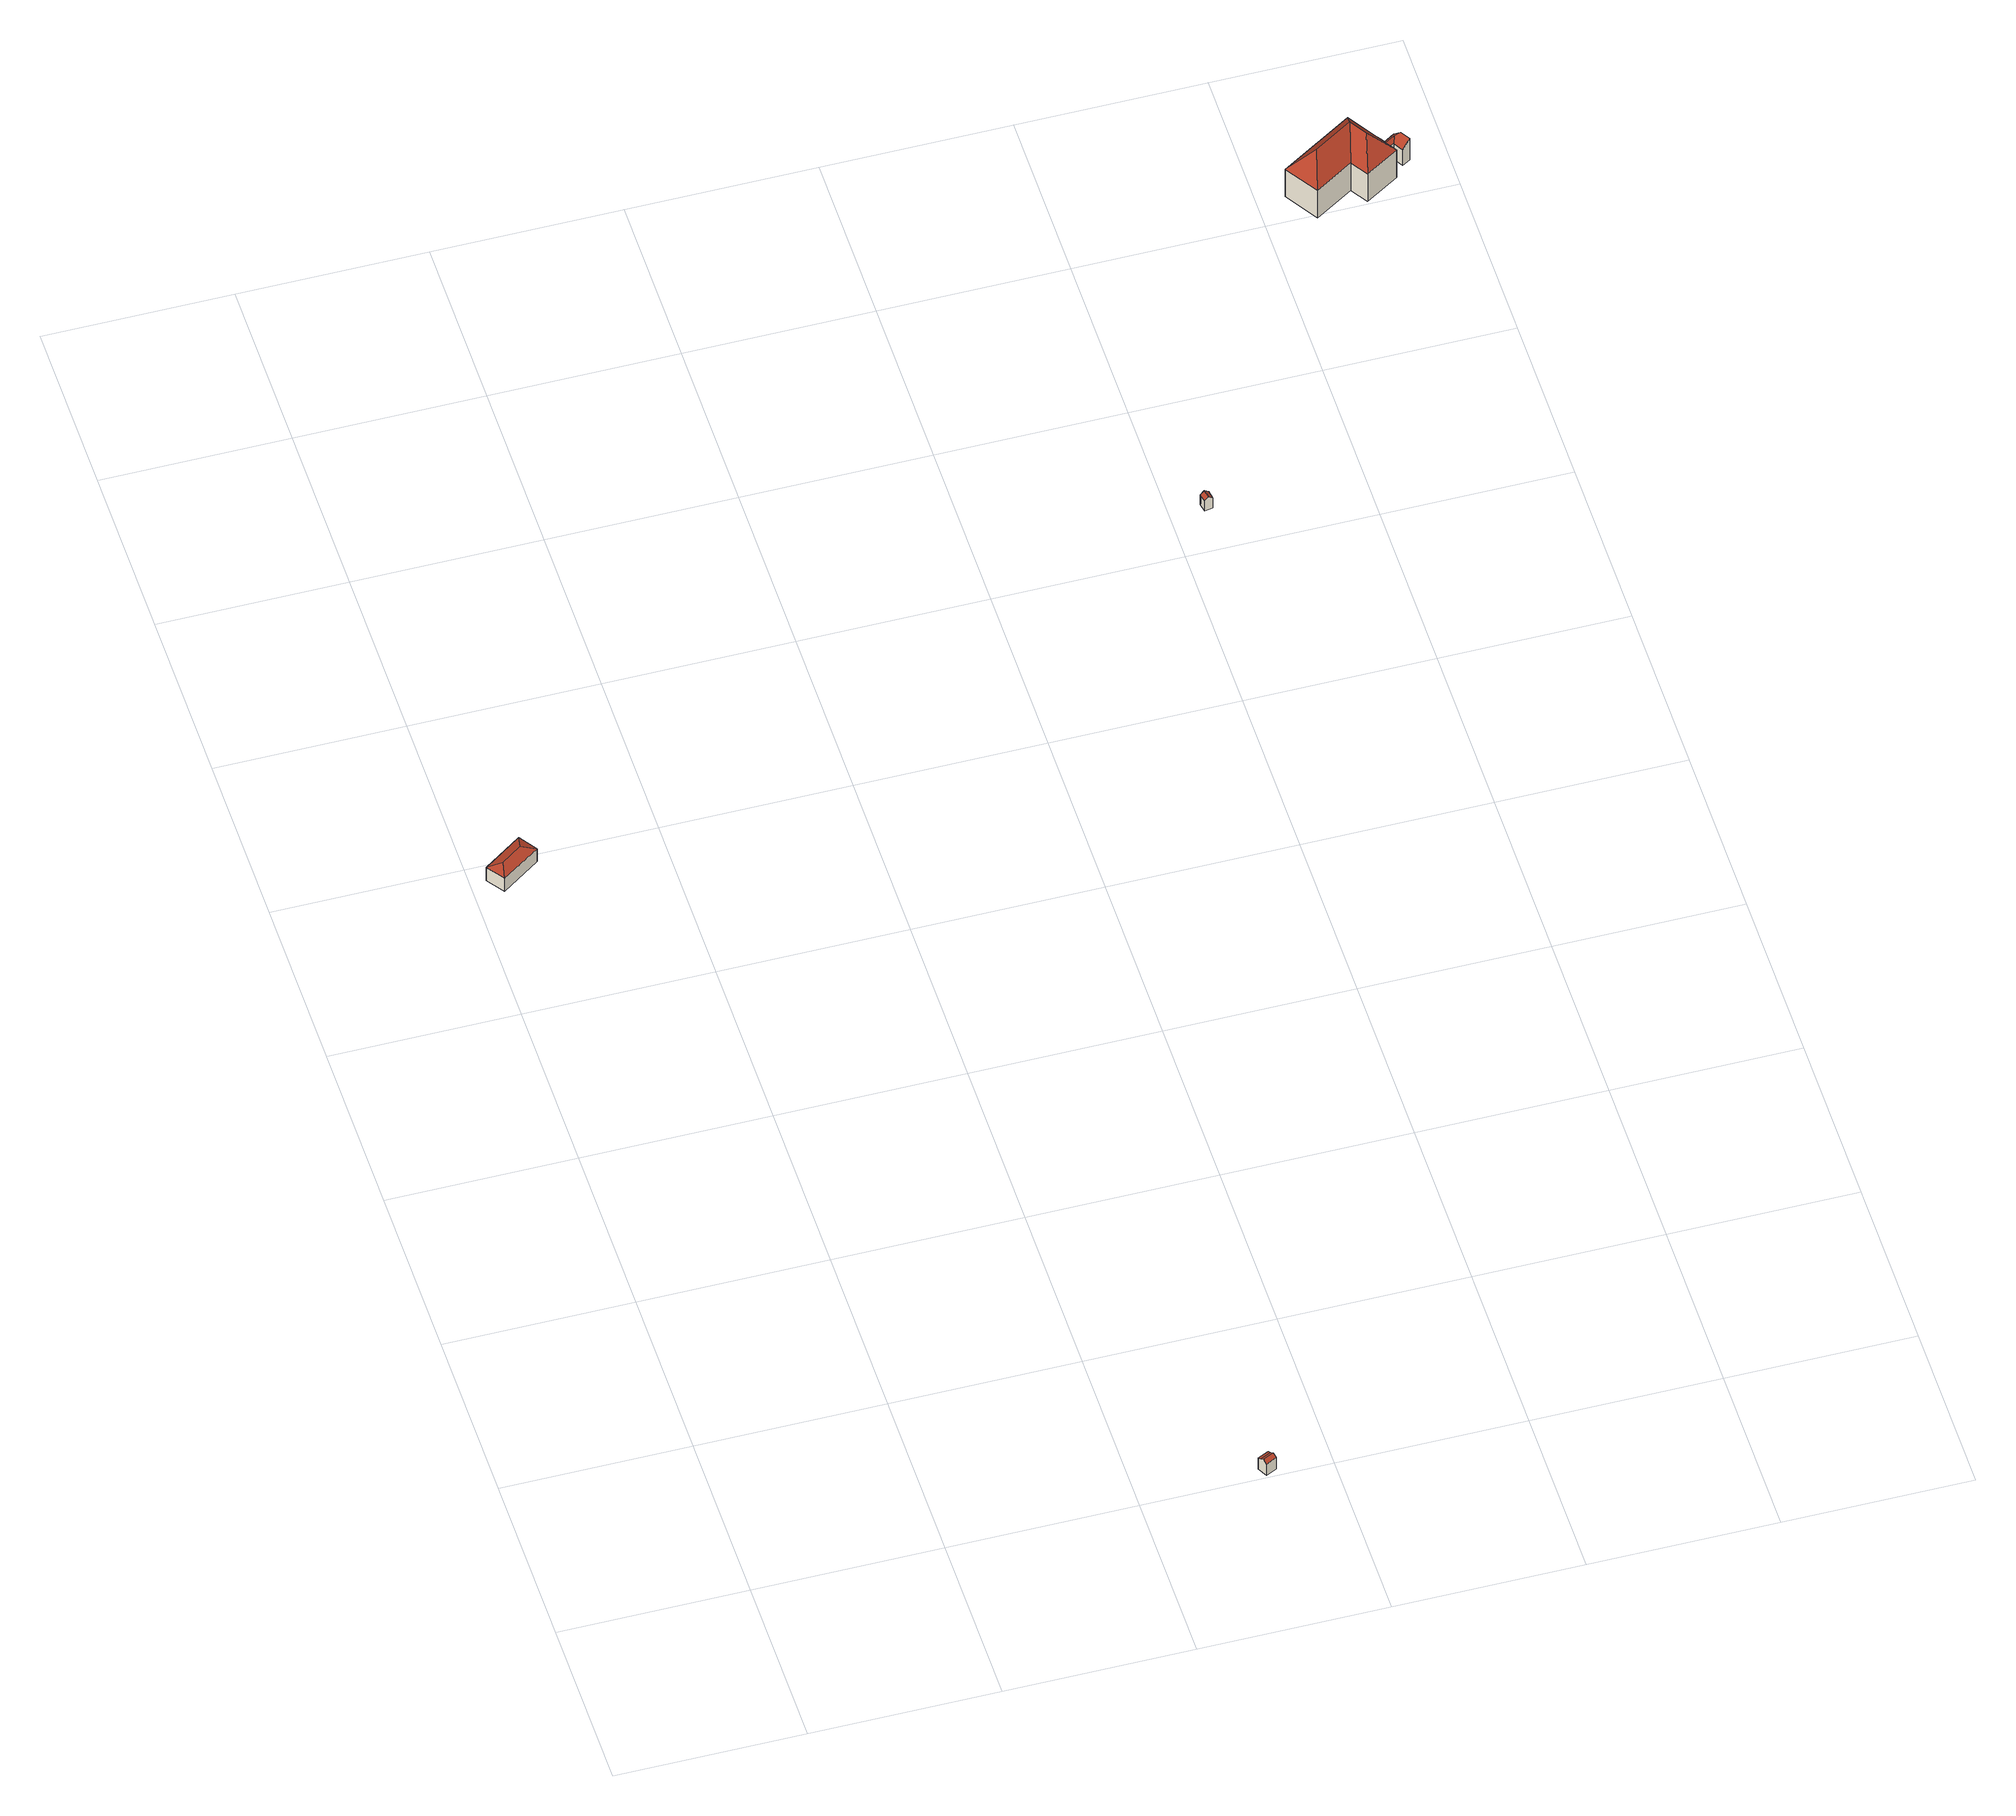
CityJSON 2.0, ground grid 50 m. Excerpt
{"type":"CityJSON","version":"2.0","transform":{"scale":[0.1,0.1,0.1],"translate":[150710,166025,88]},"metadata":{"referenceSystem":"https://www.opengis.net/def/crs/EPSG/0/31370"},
"CityObjects":{
"building1":{"type":"Building","attributes":{"name":"BUILDING","measuredHeight":4.62,"class":"1"},"geometry":[{"type":"MultiSurface","lod":"2","boundaries":[[[0,1,2]],[[3,2,1,4]],[[0,5,4,1]],[[5,3,4]],[[6,5,0,7]],[[7,0,2,8]],[[8,2,3,9]],[[9,3,5,6]],[[7,8,9,6]]],"semantics":{"surfaces":[{"type":"RoofSurface"},{"type":"WallSurface"},{"type":"GroundSurface"}],"values":[0,0,0,0,1,1,1,1,2]}}]},
"building2":{"type":"Building","attributes":{"name":"BUILDING","measuredHeight":4.88,"class":"1"},"geometry":[{"type":"MultiSurface","lod":"2","boundaries":[[[10,11,12,13]],[[14,15,16,17]],[[10,13,15,14]],[[18,17,16,19]],[[20,12,11,21]],[[19,16,15,13,12,20]],[[21,11,10,14,17,18]],[[20,21,18,19]]],"semantics":{"surfaces":[{"type":"RoofSurface"},{"type":"WallSurface"},{"type":"GroundSurface"}],"values":[0,0,0,1,1,1,1,2]}}]},
"building3":{"type":"Building","attributes":{"name":"BUILDING","measuredHeight":4.62,"class":"1"},"geometry":[{"type":"MultiSurface","lod":"2","boundaries":[[[22,23,24,25]],[[25,26,27,22]],[[28,23,22,27,29]],[[30,24,23,28]],[[29,27,26,31]],[[31,26,25,24,30]],[[28,29,31,30]]],"semantics":{"surfaces":[{"type":"RoofSurface"},{"type":"WallSurface"},{"type":"GroundSurface"}],"values":[0,0,1,1,1,1,2]}}]},
"building4":{"type":"Building","attributes":{"name":"BUILDING","measuredHeight":10.1,"class":"1"},"geometry":[{"type":"MultiSurface","lod":"2","boundaries":[[[32,33,34,35,36]],[[37,38,39,40]],[[41,42,34,33]],[[39,43,44,45,46,47,48,49,50]],[[38,51,43,39]],[[37,40,52]],[[52,40,39,50]],[[43,51,44]],[[42,53,54,35,34]],[[55,45,44,56]],[[47,46,41,33]],[[57,38,37,58]],[[59,54,53,60]],[[61,50,49,62]],[[60,53,42,63]],[[64,51,38,57]],[[56,44,51,64]],[[65,52,50,61]],[[62,49,48,32,36,66]],[[66,36,35,54,59]],[[48,47,33,32]],[[63,42,41,46,45,55]],[[58,37,52,65]],[[65,61,62,66,59,60,63,55,56,64,57,58]]],"semantics":{"surfaces":[{"type":"RoofSurface"},{"type":"WallSurface"},{"type":"GroundSurface"}],"values":[0,0,0,0,0,0,0,0,0,1,1,1,1,1,1,1,1,1,1,1,1,1,1,2]}}]}
},
"vertices":[
[114,2410,188],[106,2369,201],[147,2362,187],[42,2288,188],[50,2329,201],[9,2336,188],[9,2336,141],[114,2410,141],[147,2362,141],[42,2288,141],
[1347,41,52],[1344,48,49],[1314,34,49],[1318,26,52],[1352,31,58],[1323,17,58],[1328,6,51],[1357,21,51],[1357,21,9],[1328,6,9],[1314,34,9],[1344,48,9],
[2074,3086,138],[2063,3084,128],[2067,3061,128],[2078,3062,138],[2089,3064,129],[2085,3088,129],[2063,3084,92],[2085,3088,92],[2067,3061,92],[2089,3064,92],
[2802,4052,149],[2808,4042,161],[2850,4068,161],[2866,4064,172],[2854,4084,150],[2609,3918,194],[2714,3983,193],[2733,4056,260],[2628,3991,260],[2813,4034,151],[2845,4053,150],[2761,4010,260],[2834,3993,194],[2810,4032,193],[2813,4034,189],[2808,4042,189],[2802,4052,189],[2799,4050,194],[2749,4131,193],[2743,3936,193],[2553,4009,192],[2860,4027,150],[2881,4039,172],[2810,4032,93],[2834,3993,93],[2714,3983,93],[2609,3918,93],[2881,4039,93],[2860,4027,93],[2749,4131,93],[2799,4050,93],[2845,4053,93],[2743,3936,93],[2553,4009,93],[2854,4084,93]
]}
